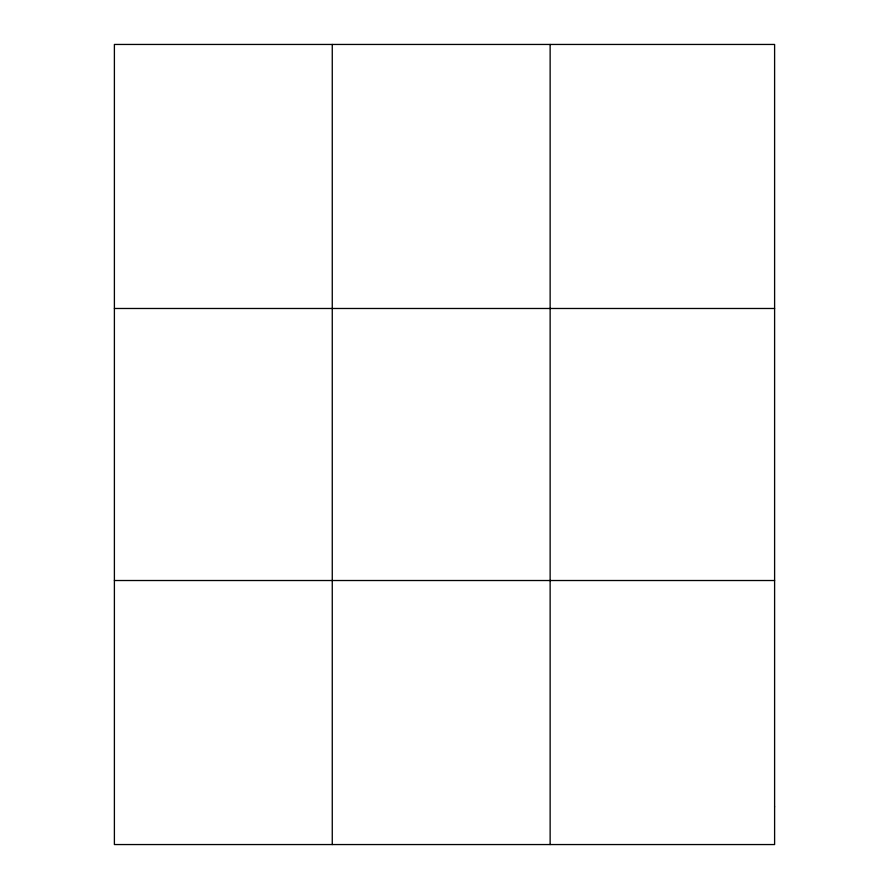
<?xml version="1.0" encoding="UTF-8"?>
<svg xmlns="http://www.w3.org/2000/svg" width="889" height="889" viewBox="0 0 889 889"><rect width="100%" height="100%" fill="white"/><g stroke="black" fill="none" stroke-linecap="round" stroke-linejoin="round"><path stroke-width="1.33" d="M332.264 844.55L332.264 44.45M550.135 844.55L550.135 44.45M114.392 308.483L774.608 308.483M114.392 580.517L774.608 580.517M774.608 806.834L774.608 844.55L114.392 844.55L114.392 44.45L774.608 44.45L774.608 806.834"/></g></svg>
